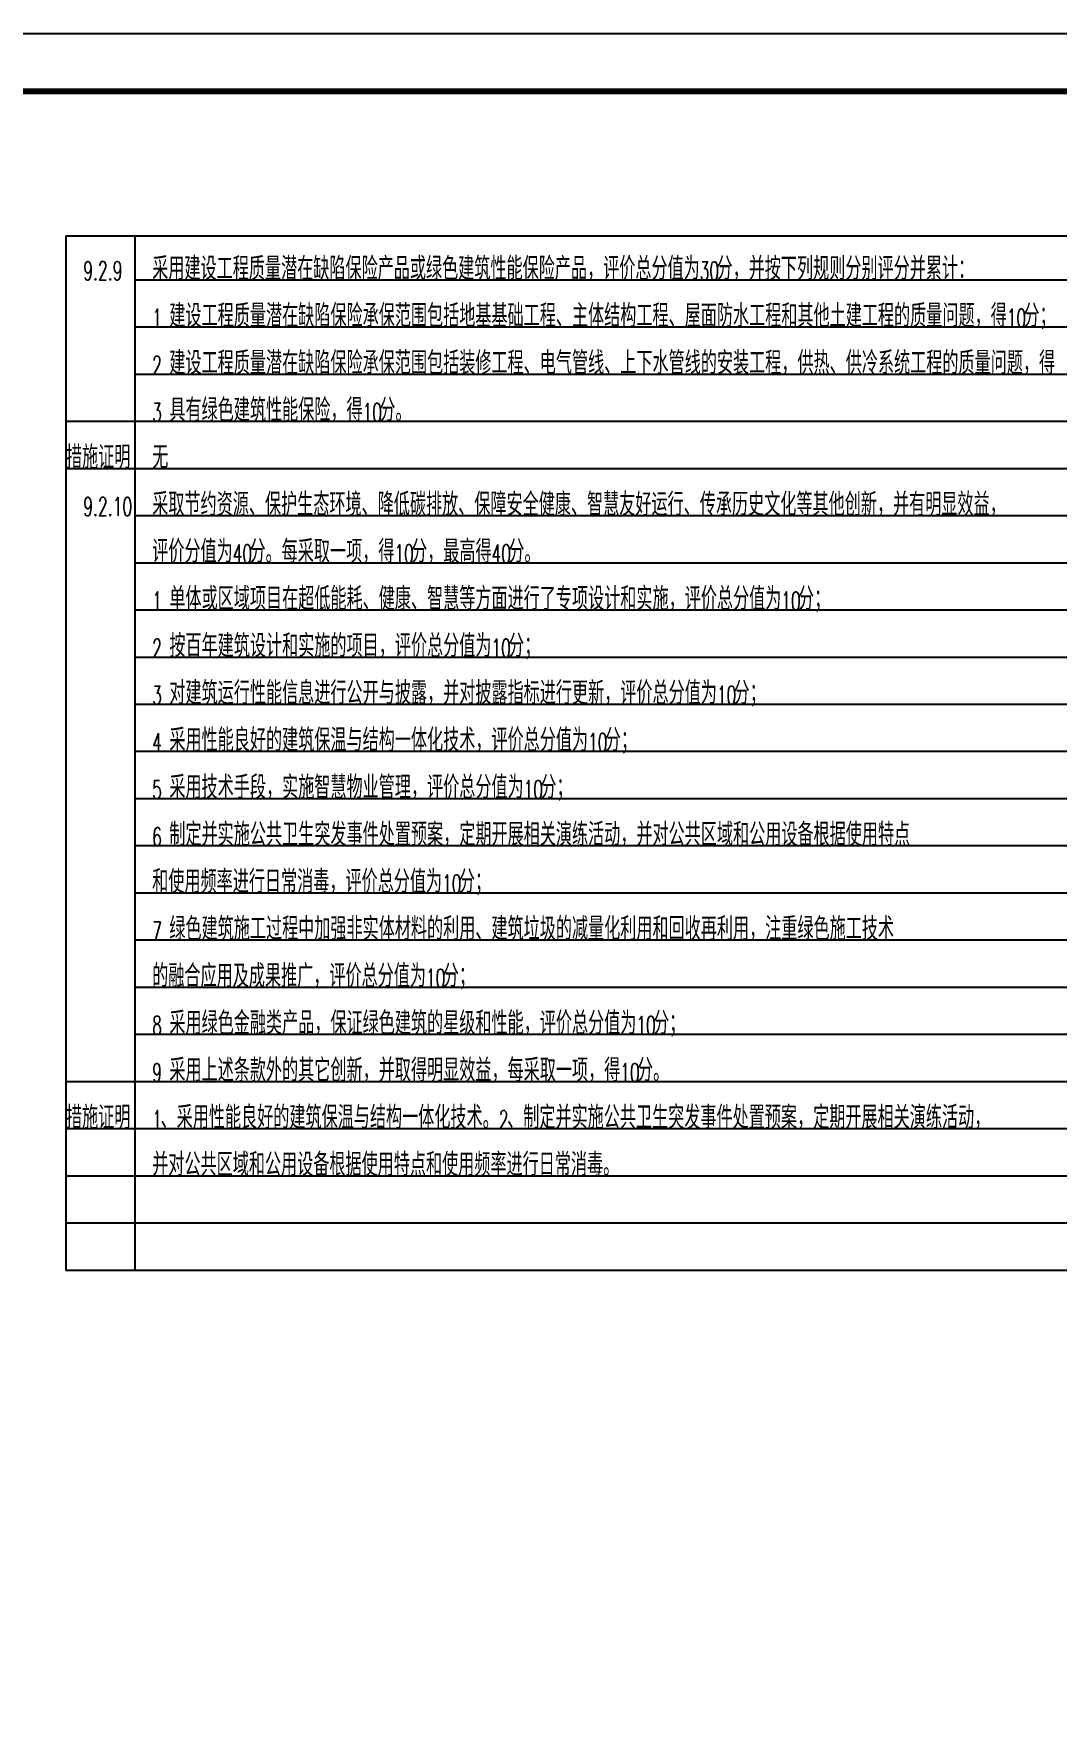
# Model space of a CAD drawing. Extents: x 239 to 336639, y 119 to 59519.
# Drawn here: x 305653 to 323428, y 30107 to 59519 of the extents above; entities that cross this region are included whole.
import ezdxf
from ezdxf.enums import TextEntityAlignment as Align

# ---------------------------------------------------------------- set-up
doc = ezdxf.new("R2010")
doc.units = 0
doc.header["$LTSCALE"] = 1000
doc.header["$MEASUREMENT"] = 0
for name, color, linetype in [('A-ANNO-TEXT', 7, 'Continuous'), ('TK', 4, 'Continuous'), ('石家庄审图', 6, 'Continuous'), ('辅助线', 8, 'Continuous')]:
    doc.layers.add(name, color=color, linetype=linetype)
doc.layers.add('noprint', color=7, linetype='Continuous', plot=False)
doc.styles.add('HZTXT', font='TXT.SHX', dxfattribs={"width": 0.7, "height": 350, "bigfont": 'hztxt.shx'})
doc.styles.add('HZTXT1', font='romans.shx', dxfattribs={"width": 0.7, "bigfont": 'GBHZFS.SHX'})
doc.styles.add('黑体', font='simhei.ttf', dxfattribs={"height": 280})

# ---------------------------------------------------------------- blocks, each defined once
blk = doc.blocks.new('*U3')
at = {"color": 3}
blk.add_lwpolyline([(-84100, 0), (0, 0), (0, 59400), (-84100, 59400)], close=True, dxfattribs=at)
at = {"color": 3, "const_width": 100}
blk.add_lwpolyline([(-81600, 1000), (-1000, 1000), (-1000, 58400), (-81600, 58400)], close=True, dxfattribs=at)
at = {"layer": 'noprint', "color": 6, "style": '黑体', "width": 0.75, "flags": 8}
blk.add_attdef('SETUP', text='', height=350, dxfattribs=at).set_placement((-8382, 321), align=Align.RIGHT)
at = {"layer": 'TK', "color": 4, "style": 'HZTXT1'}
for tag, height, width, p in [('项目负责1', 400, 0.6, (-4500, 19196)), ('项目负责2', 400, 0.6, (-4500, 18296)), ('专责', 400, 0.6, (-4500, 17396)), ('审定', 400, 0.6, (-4500, 16496)), ('审核', 400, 0.6, (-4500, 15596)), ('校对', 400, 0.6, (-4500, 14696)), ('设计', 400, 0.6, (-4500, 13796)), ('绘图', 400, 0.6, (-4500, 12896)), ('建设单位', 450, 0.6, (-4500, 11050)), ('工号', 400, 0.5, (-5501, 3507)), ('版次', 400, 0.7, (-2138, 3498)), ('阶段', 400, 0.7, (-2138, 2498)), ('比例', 400, 0.7, (-5491, 1513)), ('日期', 400, 0.7, (-2138, 1498))]:
    blk.add_attdef(tag, text='', height=height, dxfattribs=dict(at, width=width)).set_placement(p, align=Align.MIDDLE)
at = {"layer": 'TK', "color": 1, "lineweight": -3, "style": 'HZTXT1', "width": 0.6}
blk.add_attdef('工程名称', text='', height=450, dxfattribs=at).set_placement((-4500, 9050), align=Align.MIDDLE)
at = {"layer": 'TK', "color": 4, "lineweight": -3, "style": 'HZTXT1', "width": 0.6}
blk.add_attdef('子项名称', text='', height=450, dxfattribs=at).set_placement((-4500, 7050), align=Align.MIDDLE)
at = {"layer": 'TK', "color": 1, "lineweight": -3, "style": 'HZTXT1', "width": 0.6}
blk.add_attdef('图名', text='', height=400, dxfattribs=at).set_placement((-4558, 4958), align=Align.MIDDLE_CENTER)
at = {"layer": 'TK', "color": 1, "style": 'HZTXT1', "width": 0.7}
blk.add_attdef('图号', text='', height=400, dxfattribs=at).set_placement((-5491, 2513), align=Align.MIDDLE)

msp = doc.modelspace()

# ---------------------------------------------------------------- linework, layer by layer
at = {"layer": '石家庄审图'}
msp.add_line((306211, 56009, -8914532), (329111, 56009, -17106341), dxfattribs=at)
at = {"layer": '辅助线'}
for p, q in [((327311, 55236, -17106341), (307411, 55236, -17106341)), ((327311, 54416, -17106341), (307411, 54416, -17106341)), ((327311, 53596, -17106341), (307411, 53596, -17106341)), ((329111, 52776, -17106341), (306211, 52776, -17106341)), ((329111, 51956, -17106341), (306211, 51956, -17106341)), ((327311, 51136, -17106341), (307411, 51136, -17106341)), ((327311, 50316, -17106341), (307411, 50316, -17106341)), ((327311, 49496, -17106341), (307411, 49496, -17106341)), ((327311, 48676, -17106341), (307411, 48676, -17106341)), ((327311, 47856, -17106341), (307411, 47856, -17106341)), ((327311, 47036, -17106341), (307411, 47036, -17106341)), ((327311, 46216, -17106341), (307411, 46216, -17106341)), ((327311, 45396, -17106341), (307411, 45396, -17106341)), ((327311, 44576, -17106341), (307411, 44576, -17106341)), ((327311, 43756, -17106341), (307411, 43756, -17106341)), ((327311, 42936, -17106341), (307411, 42936, -17106341)), ((327311, 42116, -17106341), (307411, 42116, -17106341)), ((329111, 41296, -17106341), (306211, 41296, -17106341)), ((327311, 40476, -17106341), (306211, 40476, -17106341)), ((329111, 39656, -17106341), (306211, 39656, -17106341)), ((329111, 38836, -17106341), (306211, 38836, -17106341)), ((329111, 38016, -17106341), (306211, 38016, -17106341))]:
    msp.add_line(p, q, dxfattribs=at)
at = {"layer": '辅助线', "color": 3, "elevation": -8914532}
msp.add_lwpolyline([(306211, 56009), (306211, 38016)], dxfattribs=at)
at = {"layer": '辅助线', "elevation": -17106341}
msp.add_lwpolyline([(307411, 56009), (307411, 38016)], dxfattribs=at)

# ---------------------------------------------------------------- block references
at = {"layer": '石家庄审图'}
msp.add_blockref('*U3', (336639, 119), dxfattribs=at)

# ---------------------------------------------------------------- texts
at = {"layer": 'A-ANNO-TEXT', "color": 3, "style": 'HZTXT'}
for s, height, width, p in [('采用建设工程质量潜在缺陷保险产品或绿色建筑性能保险产品，评价总分值为', 400, 0.7, (307711, 55236, -8914532)), ('分，并按下列规则分别评分并累计：', 400, 0.7, (317522, 55236, -8914532)), ('9.2.9', 325, 0.6125, (306511, 55236, -25296950)), ('30', 320, 0.6125, (317231, 55236, -8914532)), ('1', 320, 0.6125, (307711, 54416, -8914532)), ('建设工程质量潜在缺陷保险承保范围包括地基基础工程、主体结构工程、屋面防水工程和其他土建工程的质量问题，得', 400, 0.7, (308009, 54416, -8914532)), ('10', 320, 0.6125, (322569, 54416, -8914532)), ('分；', 400, 0.7, (322859, 54416, -8914532)), ('2', 320, 0.6125, (307711, 53596, -8914532)), ('建设工程质量潜在缺陷保险承保范围包括装修工程、电气管线、上下水管线的安装工程，供热、供冷系统工程的质量问题，得', 400, 0.7, (308009, 53596, -8914532)), ('采取节约资源、保护生态环境、降低碳排放、保障安全健康、智慧友好运行、传承历史文化等其他创新，并有明显效益，', 400, 0.7, (307711, 51136, -8914532)), ('9.2.10', 325, 0.6125, (306511, 51136, -25296950)), ('评价分值为', 400, 0.7, (307711, 50316, -8914532)), ('40', 320, 0.6125, (309111, 50316, -8914532)), ('分。每采取一项，得', 400, 0.7, (309402, 50316, -8914532)), ('10', 320, 0.6125, (311922, 50316, -8914532)), ('分，最高得', 400, 0.7, (312212, 50316, -8914532)), ('40', 320, 0.6125, (313612, 50316, -8914532)), ('分。', 400, 0.7, (313902, 50316, -8914532)), ('1', 320, 0.6125, (307711, 49496, -8914532)), ('单体或区域项目在超低能耗、健康、智慧等方面进行了专项设计和实施，评价总分值为', 400, 0.7, (308009, 49496, -8914532)), ('10', 320, 0.6125, (318649, 49496, -8914532)), ('分；', 400, 0.7, (318939, 49496, -8914532)), ('按百年建筑设计和实施的项目，评价总分值为', 400, 0.7, (308009, 48676, -8914532)), ('2', 320, 0.6125, (307711, 48676, -8914532)), ('10', 320, 0.6125, (313609, 48676, -8914532)), ('分；', 400, 0.7, (313899, 48676, -8914532)), ('对建筑运行性能信息进行公开与披露，并对披露指标进行更新，评价总分值为', 400, 0.7, (308009, 47856, -8914532)), ('分；', 400, 0.7, (317819, 47856, -8914532)), ('3', 320, 0.6125, (307711, 47856, -8914532)), ('10', 320, 0.6125, (317529, 47856, -8914532)), ('4', 320, 0.6125, (307711, 47036, -8914532)), ('采用性能良好的建筑保温与结构一体化技术，评价总分值为', 400, 0.7, (308009, 47036, -8914532)), ('10', 320, 0.6125, (315289, 47036, -8914532)), ('分；', 400, 0.7, (315579, 47036, -8914532)), ('5', 320, 0.6125, (307711, 46216, -8914532)), ('采用技术手段，实施智慧物业管理，评价总分值为', 400, 0.7, (308009, 46216, -8914532)), ('10', 320, 0.6125, (314169, 46216, -8914532)), ('分；', 400, 0.7, (314459, 46216, -8914532)), ('6', 320, 0.6125, (307711, 45396, -8914532)), ('制定并实施公共卫生突发事件处置预案，定期开展相关演练活动，并对公共区域和公用设备根据使用特点', 400, 0.7, (308009, 45396, -8914532)), ('和使用频率进行日常消毒，评价总分值为', 400, 0.7, (307711, 44576, -8914532)), ('分；', 400, 0.7, (313042, 44576, -8914532)), ('10', 320, 0.6125, (312751, 44576, -8914532)), ('绿色建筑施工过程中加强非实体材料的利用、建筑垃圾的减量化利用和回收再利用，注重绿色施工技术', 400, 0.7, (308009, 43756, -8914532)), ('7', 320, 0.6125, (307711, 43756, -8914532)), ('的融合应用及成果推广，评价总分值为', 400, 0.7, (307711, 42936, -8914532)), ('10', 320, 0.6125, (312471, 42936, -8914532)), ('分；', 400, 0.7, (312762, 42936, -8914532)), ('8', 320, 0.6125, (307711, 42116, -8914532)), ('采用绿色金融类产品，保证绿色建筑的星级和性能，评价总分值为', 400, 0.7, (308009, 42116, -8914532)), ('10', 320, 0.6125, (316129, 42116, -8914532)), ('分；', 400, 0.7, (316419, 42116, -8914532)), ('9', 320, 0.6125, (307711, 41296, -8914532)), ('采用上述条款外的其它创新，并取得明显效益，每采取一项，得', 400, 0.7, (308009, 41296, -8914532)), ('10', 320, 0.6125, (315849, 41296, -8914532)), ('分。', 400, 0.7, (316139, 41296, -8914532))]:
    msp.add_text(s, height=height, dxfattribs=dict(at, width=width)).set_placement(p)
at = {"layer": 'A-ANNO-TEXT', "color": 6, "style": 'HZTXT'}
for s, height, width, p in [('3', 320, 0.6125, (307711, 52776, -8914532)), ('具有绿色建筑性能保险，得', 400, 0.7, (308009, 52776, -8914532)), ('10', 320, 0.6125, (311369, 52776, -8914532)), ('分。', 400, 0.7, (311659, 52776, -8914532))]:
    msp.add_text(s, height=height, dxfattribs=dict(at, width=width)).set_placement(p)
at = {"layer": 'A-ANNO-TEXT', "color": 2, "style": 'HZTXT'}
for s, height, width, p in [('措施证明', 400, 0.7, (306211, 51956, -17106341)), ('无', 400, 0.7, (307711, 51956, -8914532)), ('措施证明', 400, 0.7, (306211, 40476, -17106341)), ('、采用性能良好的建筑保温与结构一体化技术。', 400, 0.7, (307856, 40476, -8914532)), ('、制定并实施公共卫生突发事件处置预案，定期开展相关演练活动，', 400, 0.7, (313882, 40476, -8914532)), ('1', 320, 0.6125, (307711, 40476, -8914532)), ('2', 320, 0.6125, (313736, 40476, -8914532)), ('并对公共区域和公用设备根据使用特点和使用频率进行日常消毒。', 400, 0.7, (307711, 39656, -8914532))]:
    msp.add_text(s, height=height, dxfattribs=dict(at, width=width)).set_placement(p)

doc.saveas('drawing.dxf')
